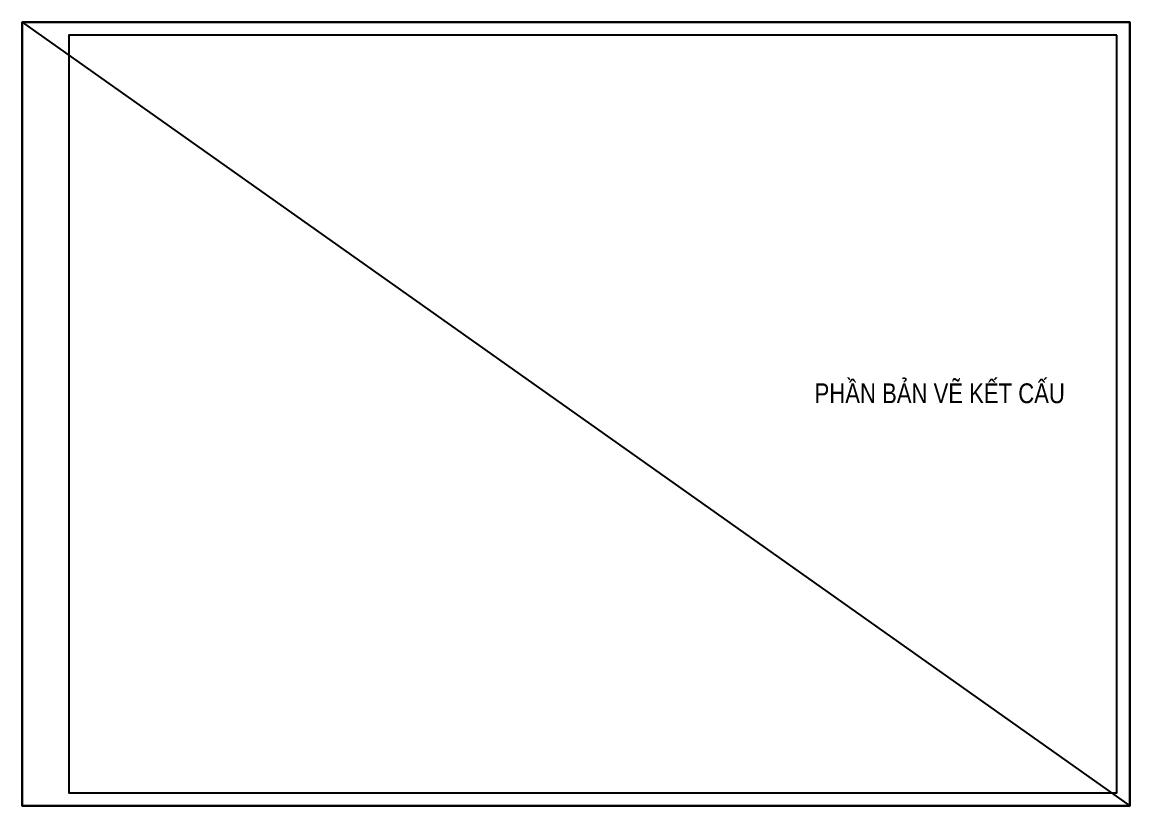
# Model space of a CAD drawing. Header units: millimetres. Extents: x -529861 to -223882, y -171969 to 61504.
# Drawn here: x -516278 to -474278, y 31804 to 61504 of the extents above; entities that cross this region are included whole.
import ezdxf
from ezdxf.enums import TextEntityAlignment as Align

# ---------------------------------------------------------------- set-up
doc = ezdxf.new("R2010")
doc.units = ezdxf.units.MM
doc.header["$LTSCALE"] = 5000
doc.linetypes.add('HIDDEN', pattern=[0.375, 0.25, -0.125])
doc.layers.get('Defpoints').update_dxf_attribs({"color": 143})
doc.layers.add('KCS_HIDDEN', color=8, linetype='HIDDEN')
doc.layers.add('KCS_Plotter', color=11, linetype='Continuous', plot=False)
doc.styles.add('style1', font='arial.ttf', dxfattribs={"width": 0.75})

msp = doc.modelspace()

# ---------------------------------------------------------------- linework, layer by layer
at = {"layer": 'Defpoints'}
msp.add_lwpolyline([(-474277.88, 31804.14), (-474277.88, 61504.14), (-516277.88, 61504.14), (-516277.88, 31804.14)], close=True, dxfattribs=at)
at = {"layer": 'KCS_HIDDEN', "linetype": 'ByBlock', "ltscale": 1500}
for points in [[(-474277.88, 61504.14), (-474277.88, 31804.14), (-516277.88, 31804.14), (-516277.88, 61504.14)], [(-474772.83, 61009.19), (-514510.21, 61009.19), (-514510.21, 32302.12), (-474772.83, 32302.12)]]:
    msp.add_lwpolyline(points, close=True, dxfattribs=at)
at = {"layer": 'KCS_Plotter', "linetype": 'ByBlock', "ltscale": 1500}
msp.add_line((-516277.88, 61504.14), (-474277.88, 31804.14), dxfattribs=at)

# ---------------------------------------------------------------- texts
at = {"color": 5, "style": 'style1', "width": 0.8}
msp.add_text('PHẦN BẢN VẼ KẾT CẤU', height=749.1082, dxfattribs=at).set_placement((-476741.44, 47065.26), align=Align.RIGHT)

doc.saveas('drawing.dxf')
